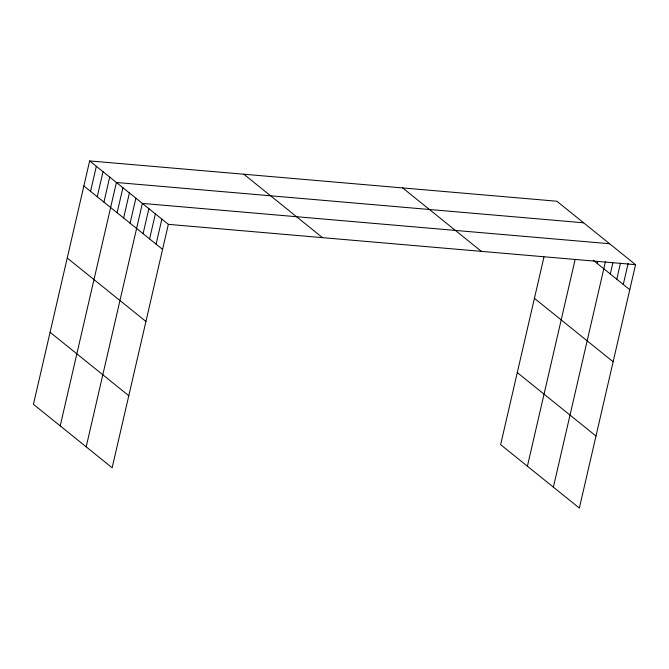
<?xml version="1.0" encoding="UTF-8"?>
<svg xmlns="http://www.w3.org/2000/svg" width="669" height="669" viewBox="0 0 669 669"><rect width="100%" height="100%" fill="white"/><g stroke="black" fill="none" stroke-linecap="round" stroke-linejoin="round"><path stroke-width="1" d="M89.646 160.92L33.45 404.335L112.149 467.773L168.354 224.349L89.646 160.92L556.851 201.227L635.55 264.665L579.354 508.08L500.646 444.651L543.964 257.013M90.558 191.351L96.336 166.305M97.248 196.736L103.026 171.699M103.938 202.13L109.716 177.093M60.21 425.91L116.406 182.486L583.602 222.794M117.117 212.759L122.904 187.721M123.614 217.994L129.393 192.948M130.104 223.22L135.891 198.183M86.184 446.842L142.38 203.418L609.576 243.725M143.091 233.69L148.869 208.653M149.588 238.925L155.367 213.888M156.078 244.16L161.856 219.123M527.406 466.218L575.164 259.363M597.308 263.536L597.768 261.529M553.38 487.149L605.42 261.755M610.287 273.997L612.837 262.984M616.785 279.232L620.481 263.21M623.274 284.467L628.132 263.435M168.354 224.349L635.55 264.665M593.244 260.258L629.772 289.702M402.671 187.922L481.371 251.36M534.431 298.332L613.13 361.77M517.288 372.583L595.987 436.021M243.825 174.216L322.525 237.654M83.868 185.957L162.575 249.386M67.226 258.025L145.934 321.454M50.091 332.276L128.791 395.705"/></g></svg>
